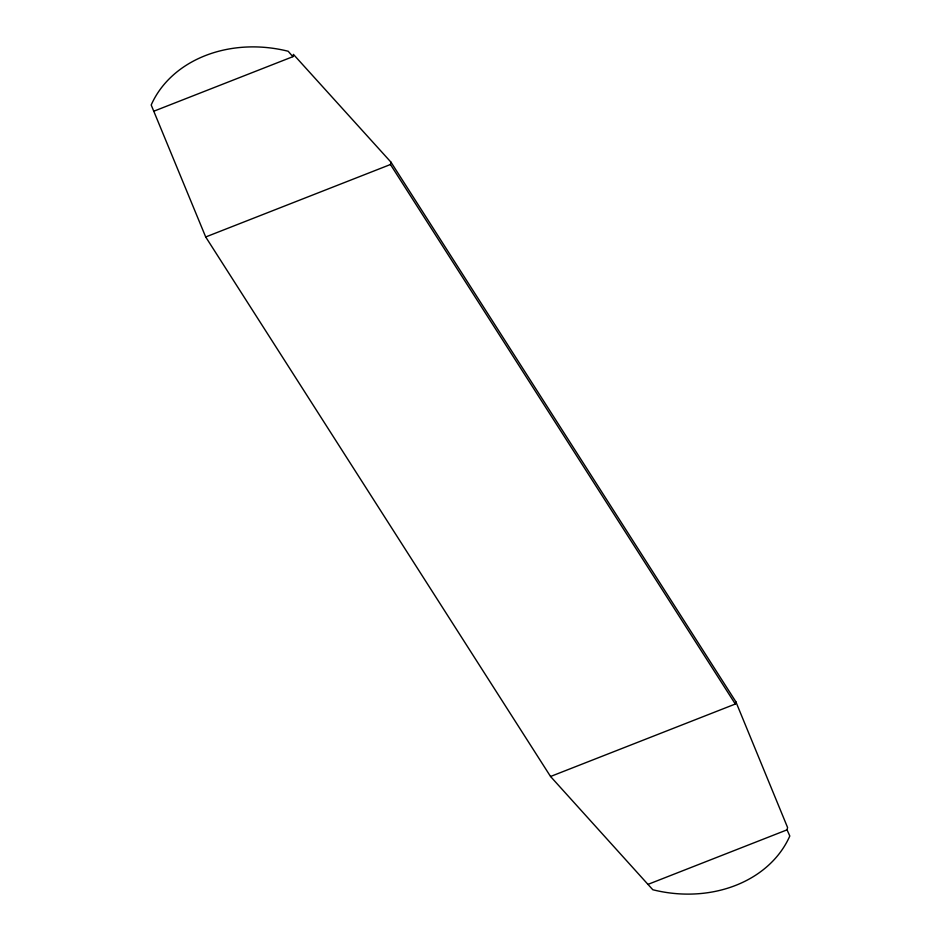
<?xml version="1.0" encoding="UTF-8"?>
<svg xmlns="http://www.w3.org/2000/svg" width="941" height="941" viewBox="0 0 941 941"><rect width="100%" height="100%" fill="white"/><g stroke="black" fill="none" stroke-linecap="round" stroke-linejoin="round"><path stroke-width="1.41" d="M292.863 56.683L293.392 54.355L390.986 162.181L735.838 701.715L787.582 827.515L787.052 829.844L789.805 836.008A120.025 98.323 12.9 0 1 652.795 889.739L550.544 776.49L205.691 236.967L151.195 104.992A120.025 98.323 12.9 0 1 288.205 51.261L292.863 56.683L153.948 111.156M550.544 776.49L735.309 704.033L390.456 164.51L390.986 162.181M735.309 704.033L735.838 701.715M205.691 236.967L390.456 164.51M648.137 884.317L787.052 829.844"/></g></svg>
